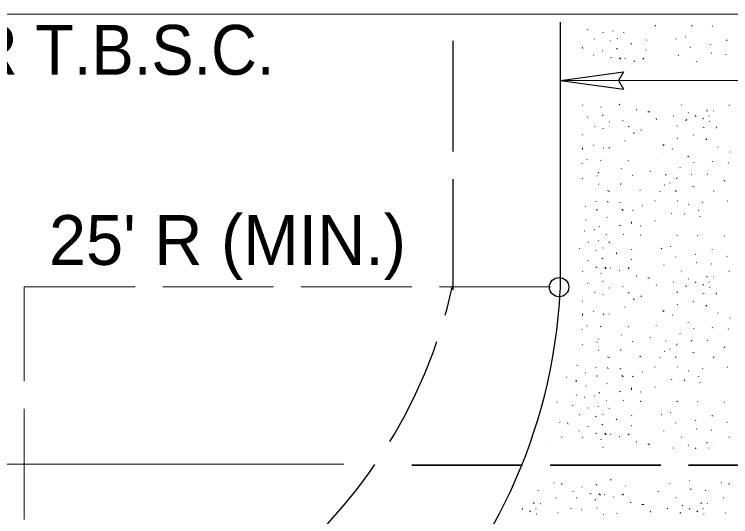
# Model space of a CAD drawing. Extents: x 328 to 697, y 421 to 687.
# Drawn here: x 393.59 to 412.99, y 494.47 to 508.08 of the extents above; entities that cross this region are included whole.
import ezdxf

# ---------------------------------------------------------------- set-up
doc = ezdxf.new("R2010")
doc.units = 0
doc.header["$LTSCALE"] = 0.5
doc.linetypes.add('LONG_DASHED', pattern=[7.5, 6, -1.5])
doc.layers.add('1', color=7, linetype='Continuous', lineweight=13)

msp = doc.modelspace()

# ---------------------------------------------------------------- linework, layer by layer
at = {"layer": '1'}
for p, q in [((389.6936, 508.0833), (415.2822, 508.0833)), ((410.9516, 507.7635), (410.9578, 507.7881)), ((411.9368, 507.7635), (411.9493, 507.7759)), ((412.4909, 507.7573), (412.5033, 507.7698)), ((409.1031, 507.6589), (409.1155, 507.6713)), ((409.528, 507.585), (409.5403, 507.5974)), ((409.8112, 507.6218), (409.7988, 507.6342)), ((410.1067, 507.5787), (410.0943, 507.591)), ((409.3063, 507.4062), (409.294, 507.4185)), ((409.7434, 507.357), (409.7311, 507.3694)), ((409.9405, 507.4187), (409.916, 507.4311)), ((410.7054, 507.3818), (410.7178, 507.3942)), ((411.5119, 507.4065), (411.5243, 507.4189)), ((411.7583, 507.4618), (411.7707, 507.4742)), ((412.8851, 507.3756), (412.8975, 507.3879)), ((408.9863, 507.1539), (408.9677, 507.1908)), ((409.9036, 507.1356), (409.9282, 507.1539)), ((410.2929, 507.2709), (410.3114, 507.2957)), ((411.8999, 507.1908), (411.9061, 507.1848)), ((412.4478, 507.2523), (412.4354, 507.2648)), ((409.2878, 506.969), (409.2754, 506.9814)), ((409.5218, 507.0863), (409.5342, 507.0986)), ((410.7054, 507.111), (410.6993, 507.1232)), ((411.5736, 506.9633), (411.586, 506.9756)), ((412.4664, 507.0248), (412.4788, 507.0371)), ((412.8728, 506.9876), (412.8603, 507)), ((409.7682, 506.9139), (409.7373, 506.9015)), ((410.0206, 506.8646), (409.9837, 506.9078)), ((410.1376, 506.8768), (410.1253, 506.8892)), ((410.3853, 506.8091), (410.3729, 506.8214)), ((410.6438, 506.8953), (410.613, 506.8646)), ((412.0723, 506.7967), (412.0598, 506.8091)), ((422.9422, 506.2908), (408.3864, 506.2908)), ((408.9898, 505.6162), (408.9774, 505.6286)), ((409.9888, 505.6348), (409.9763, 505.6472)), ((411.6757, 505.6224), (411.6633, 505.6348)), ((412.9502, 505.6164), (412.9563, 505.6349)), ((409.4884, 505.5607), (409.4761, 505.5731)), ((410.432, 505.4993), (410.4566, 505.4993)), ((410.7523, 505.4438), (410.8014, 505.4377)), ((411.8543, 505.4071), (411.8419, 505.4193)), ((412.3591, 505.4624), (412.3529, 505.4932)), ((412.5314, 505.4686), (412.5254, 505.4624)), ((409.1253, 505.2899), (409.1128, 505.3023)), ((409.5378, 505.3453), (409.5253, 505.3576)), ((410.0686, 505.1977), (410.081, 505.21)), ((410.9862, 505.2346), (410.9799, 505.2593)), ((411.4356, 505.3271), (411.448, 505.3394)), ((411.805, 505.2286), (411.7743, 505.21)), ((412.0513, 505.3085), (412.039, 505.3394)), ((412.2607, 505.247), (412.2421, 505.2655)), ((412.4023, 505.3271), (412.4147, 505.3333)), ((412.4207, 505.1793), (412.433, 505.1917)), ((409.3099, 505.0439), (409.3223, 505.0563)), ((409.7163, 505.1605), (409.7039, 505.1729)), ((410.2226, 505.0315), (410.2473, 505.0499)), ((411.5526, 505.0497), (411.5403, 505.0621)), ((412.2728, 505.0192), (412.2421, 505.0253)), ((412.6115, 505.0377), (412.6053, 505.0008)), ((408.9713, 504.8098), (408.9837, 504.8223)), ((409.5316, 504.9822), (409.5439, 504.9946)), ((410.3827, 504.8406), (410.3643, 504.8838)), ((410.5613, 504.9453), (410.586, 504.9514)), ((411.9773, 504.8037), (411.9898, 504.8161)), ((410.1365, 504.6496), (410.1241, 504.6619)), ((411.5586, 504.7173), (411.5463, 504.7296)), ((412.3529, 504.7053), (412.3222, 504.6805)), ((408.9837, 504.465), (408.9837, 504.4219)), ((409.2792, 504.5328), (409.2915, 504.5451)), ((409.5439, 504.4527), (409.5563, 504.465)), ((409.7101, 504.4587), (409.6977, 504.471)), ((411.1584, 504.5328), (411.1954, 504.5575)), ((411.4233, 504.4279), (411.4108, 504.4403)), ((412.6547, 504.4836), (412.6485, 504.4958)), ((411.8358, 504.225), (411.8482, 504.2374)), ((412.9809, 504.3478), (412.9686, 504.3602)), ((408.9651, 504.0401), (408.9774, 504.0525)), ((409.1068, 504.1386), (409.0945, 504.1509)), ((409.4701, 504.1202), (409.4824, 504.1326)), ((410.2163, 504.114), (410.2288, 504.1263)), ((410.9799, 504.1449), (410.9799, 504.1509)), ((412.0021, 504.0585), (411.9898, 504.0708)), ((412.5069, 504.0893), (412.4945, 504.1016)), ((412.9256, 504.0525), (412.938, 504.0648)), ((410.0378, 503.8922), (410.0255, 503.9045)), ((410.8136, 503.8247), (410.826, 503.837)), ((411.6265, 503.9229), (411.6141, 503.9353)), ((408.9713, 503.6278), (408.9837, 503.6402)), ((409.3654, 503.7017), (409.3776, 503.7138)), ((409.4086, 503.7815), (409.4209, 503.7939)), ((410.3458, 503.7137), (410.3334, 503.726)), ((411.2323, 503.7263), (411.2448, 503.7386)), ((411.5278, 503.6216), (411.5464, 503.6585)), ((411.9404, 503.7323), (411.928, 503.7446)), ((412.3591, 503.7386), (412.3715, 503.751)), ((409.4146, 503.4738), (409.4269, 503.4862)), ((410.0133, 503.4738), (410.0195, 503.4984)), ((411.1954, 503.4491), (411.2078, 503.4614)), ((411.3555, 503.5044), (411.3432, 503.5168)), ((412.8148, 503.5599), (412.8393, 503.5784)), ((409.7163, 503.2829), (409.6609, 503.3075)), ((410.5367, 503.3075), (410.549, 503.3198)), ((411.0846, 503.2766), (411.0722, 503.2889)), ((411.5217, 503.2829), (411.4971, 503.3075)), ((412.0021, 503.4121), (411.9712, 503.4183)), ((412.5498, 503.3015), (412.5191, 503.2891)), ((409.0637, 502.8623), (409.0513, 502.8747)), ((409.3531, 503.0039), (409.3407, 503.0163)), ((409.6793, 502.9795), (409.6609, 503.0165)), ((410.0071, 502.9732), (409.9948, 502.9855)), ((410.5982, 502.8873), (410.6105, 502.8997)), ((410.9492, 503.0225), (410.9368, 503.0348)), ((411.5648, 503.0225), (411.5524, 503.0348)), ((411.8482, 502.918), (411.8605, 502.9304)), ((412.2421, 502.9793), (412.2298, 502.9918)), ((412.9133, 503.0163), (412.9008, 503.0287)), ((409.3531, 502.7824), (409.3838, 502.7887)), ((410.0503, 502.801), (410.081, 502.7641)), ((410.3519, 502.7639), (410.3396, 502.7763)), ((411.3925, 502.684), (411.4048, 502.6963)), ((411.7495, 502.6653), (411.7372, 502.6776)), ((412.1189, 502.7641), (412.1313, 502.7764)), ((409.0759, 502.5053), (409.0635, 502.5177)), ((409.6486, 502.573), (409.6362, 502.5853)), ((410.9368, 502.4808), (410.9492, 502.4931)), ((412.1683, 502.5976), (412.1558, 502.6099)), ((409.4269, 502.3208), (409.4393, 502.3332)), ((409.9825, 502.3639), (410.0133, 502.3639)), ((410.3088, 502.4623), (410.3088, 502.413)), ((410.549, 502.3453), (410.5614, 502.3578)), ((409.0329, 502.2038), (409.0453, 502.2162)), ((409.3099, 502.2405), (409.2975, 502.2529)), ((409.6178, 502.1053), (409.6302, 502.1177)), ((410.0933, 502.1173), (410.081, 502.1297)), ((410.555, 502.0868), (410.5613, 502.1113)), ((411.5403, 502.0868), (411.5526, 502.0992)), ((412.0943, 502.0806), (412.1068, 502.0929)), ((409.1314, 501.9083), (409.1438, 501.9206)), ((409.4146, 501.945), (409.4022, 501.9573)), ((409.7101, 501.9018), (409.6977, 501.9143)), ((412.8148, 502.0684), (412.8272, 502.0808)), ((408.9098, 501.7293), (408.8974, 501.7418)), ((409.5439, 501.7419), (409.5193, 501.7543)), ((410.3088, 501.705), (410.3212, 501.7173)), ((411.1153, 501.7298), (411.1277, 501.7421)), ((411.3618, 501.785), (411.3741, 501.7974)), ((412.4885, 501.6988), (412.5009, 501.7112)), ((409.3468, 501.6803), (409.3345, 501.6926)), ((409.8963, 501.5942), (409.9148, 501.6189)), ((411.5033, 501.5141), (411.5095, 501.5081)), ((412.0513, 501.5756), (412.0388, 501.588)), ((412.8948, 501.5203), (412.9073, 501.5327)), ((409.1253, 501.4094), (409.1376, 501.4218)), ((409.507, 501.4588), (409.5316, 501.4772)), ((410.3088, 501.4342), (410.3027, 501.4464)), ((412.0698, 501.3479), (412.0822, 501.3603)), ((412.4762, 501.3108), (412.4638, 501.3232)), ((408.9898, 501.1138), (408.9774, 501.1261)), ((409.3716, 501.2371), (409.3407, 501.2248)), ((409.624, 501.1878), (409.5871, 501.2309)), ((409.741, 501.2), (409.7287, 501.2123)), ((409.9888, 501.1323), (409.9763, 501.1447)), ((410.2471, 501.2186), (410.2163, 501.1878)), ((411.177, 501.2864), (411.1894, 501.2988)), ((411.6757, 501.1199), (411.6633, 501.1323)), ((412.9502, 501.1139), (412.9563, 501.1325)), ((409.4884, 501.0583), (409.4761, 501.0706)), ((410.432, 500.9969), (410.4566, 500.9969)), ((410.7523, 500.9414), (410.8014, 500.9353)), ((412.3591, 500.96), (412.3529, 500.9908)), ((412.5314, 500.9662), (412.5254, 500.96)), ((409.1253, 500.7874), (409.1128, 500.7998)), ((409.5378, 500.8428), (409.5253, 500.8552)), ((410.9862, 500.7322), (410.9799, 500.7569)), ((411.4356, 500.8246), (411.448, 500.8369)), ((411.805, 500.7262), (411.7743, 500.7076)), ((411.8543, 500.9047), (411.8419, 500.9168)), ((412.0513, 500.806), (412.039, 500.8369)), ((412.2607, 500.7445), (412.2421, 500.7631)), ((412.4023, 500.8246), (412.4147, 500.8308)), ((409.3099, 500.5414), (409.3223, 500.5538)), ((409.7163, 500.6581), (409.7039, 500.6704)), ((410.0686, 500.6952), (410.081, 500.7076)), ((410.2226, 500.5291), (410.2473, 500.5474)), ((411.5526, 500.5473), (411.5403, 500.5596)), ((412.4207, 500.6768), (412.433, 500.6892)), ((412.6115, 500.5353), (412.6053, 500.4983)), ((409.5316, 500.4798), (409.5439, 500.4921)), ((410.3827, 500.3382), (410.3643, 500.3813)), ((410.5613, 500.4428), (410.586, 500.449)), ((412.2728, 500.5167), (412.2421, 500.5228)), ((408.9713, 500.3074), (408.9837, 500.3198)), ((410.1365, 500.1471), (410.1241, 500.1594)), ((411.5586, 500.2148), (411.5463, 500.2272)), ((411.9773, 500.3013), (411.9898, 500.3136)), ((412.3529, 500.2028), (412.3222, 500.178)), ((408.9837, 499.9626), (408.9837, 499.9194)), ((409.2792, 500.0303), (409.2915, 500.0427)), ((409.5439, 499.9502), (409.5563, 499.9626)), ((409.7101, 499.9562), (409.6977, 499.9686)), ((411.1584, 500.0303), (411.1954, 500.055)), ((412.6547, 499.9812), (412.6485, 499.9933)), ((411.4233, 499.9254), (411.4108, 499.9378)), ((412.9809, 499.8453), (412.9686, 499.8578)), ((409.1068, 499.6361), (409.0945, 499.6485)), ((409.4701, 499.6178), (409.4824, 499.6301)), ((410.2163, 499.6115), (410.2288, 499.6239)), ((410.9799, 499.6425), (410.9799, 499.6485)), ((411.8358, 499.7226), (411.8482, 499.7349)), ((412.0021, 499.556), (411.9898, 499.5684)), ((412.5069, 499.5868), (412.4945, 499.5992)), ((412.9256, 499.55), (412.938, 499.5624)), ((408.9651, 499.5377), (408.9774, 499.55)), ((410.0378, 499.3897), (410.0255, 499.4021)), ((411.6265, 499.4204), (411.6141, 499.4328)), ((409.3654, 499.1992), (409.3776, 499.2113)), ((409.4086, 499.2791), (409.4209, 499.2914)), ((410.3458, 499.2112), (410.3334, 499.2236)), ((410.8136, 499.3222), (410.826, 499.3346)), ((411.2323, 499.2238), (411.2448, 499.2362)), ((411.9404, 499.2298), (411.928, 499.2422)), ((412.3591, 499.2362), (412.3715, 499.2485)), ((408.9713, 499.1253), (408.9837, 499.1377)), ((409.4146, 498.9713), (409.4269, 498.9838)), ((410.0133, 498.9713), (410.0195, 498.9959)), ((411.3555, 499.0019), (411.3432, 499.0143)), ((411.5278, 499.1191), (411.5464, 499.1561)), ((412.8148, 499.0574), (412.8393, 499.076)), ((409.7163, 498.7805), (409.6609, 498.805)), ((410.5367, 498.805), (410.549, 498.8174)), ((411.0846, 498.7741), (411.0722, 498.7865)), ((411.1954, 498.9466), (411.2078, 498.959)), ((411.5217, 498.7805), (411.4971, 498.805)), ((412.0021, 498.9097), (411.9712, 498.9158)), ((412.5498, 498.799), (412.5191, 498.7867)), ((408.8421, 498.5632), (408.8297, 498.5755)), ((409.3531, 498.5014), (409.3407, 498.5138)), ((409.6793, 498.4771), (409.6609, 498.514)), ((410.0071, 498.4707), (409.9948, 498.4831)), ((410.5982, 498.3848), (410.6105, 498.3972)), ((410.9492, 498.52), (410.9368, 498.5324)), ((411.5648, 498.52), (411.5524, 498.5324)), ((411.8482, 498.4156), (411.8605, 498.4279)), ((412.2421, 498.4768), (412.2298, 498.4893)), ((412.9133, 498.5138), (412.9008, 498.5262)), ((408.5342, 498.243), (408.5465, 498.2554)), ((409.0637, 498.3598), (409.0513, 498.3723)), ((409.3531, 498.28), (409.3838, 498.2862)), ((410.0503, 498.2986), (410.081, 498.2616)), ((410.3519, 498.2614), (410.3396, 498.2738)), ((412.1189, 498.2616), (412.1313, 498.274)), ((408.8113, 498.1263), (408.8053, 498.1693)), ((409.0759, 498.0028), (409.0635, 498.0152)), ((409.6486, 498.0705), (409.6362, 498.0829)), ((411.3925, 498.1815), (411.4048, 498.1939)), ((411.7495, 498.1628), (411.7372, 498.1752)), ((412.1683, 498.0951), (412.1558, 498.1075)), ((409.4269, 497.8183), (409.4393, 497.8307)), ((409.9825, 497.8614), (410.0133, 497.8614)), ((410.3088, 497.9599), (410.3088, 497.9106)), ((410.549, 497.8429), (410.5614, 497.8553)), ((410.9368, 497.9783), (410.9492, 497.9907)), ((408.8173, 497.7564), (408.8049, 497.7688)), ((409.0329, 497.7013), (409.0453, 497.7137)), ((409.3099, 497.7381), (409.2975, 497.7504)), ((410.0933, 497.6148), (410.081, 497.6273)), ((408.2818, 497.5659), (408.2942, 497.5783)), ((408.7065, 497.4797), (408.7188, 497.492)), ((409.4146, 497.4425), (409.4022, 497.4549)), ((409.6178, 497.6028), (409.6302, 497.6153)), ((410.555, 497.5843), (410.5613, 497.6088)), ((411.5403, 497.5843), (411.5526, 497.5967)), ((412.0943, 497.5781), (412.1068, 497.5905)), ((412.8148, 497.5659), (412.8272, 497.5783)), ((408.9098, 497.2269), (408.8974, 497.2393)), ((409.1314, 497.4058), (409.1438, 497.4182)), ((409.5439, 497.2394), (409.5193, 497.2518)), ((409.7101, 497.3994), (409.6977, 497.4118)), ((411.1153, 497.2273), (411.1277, 497.2397)), ((411.3618, 497.2826), (411.3741, 497.2949)), ((409.3468, 497.1778), (409.3345, 497.1902)), ((409.8963, 497.0917), (409.9148, 497.1164)), ((410.3088, 497.2025), (410.3212, 497.2149)), ((412.0513, 497.0731), (412.0388, 497.0855)), ((412.4885, 497.1963), (412.5009, 497.2087)), ((408.3618, 497.0178), (408.3742, 497.0302)), ((408.5897, 496.9747), (408.5711, 497.0116)), ((409.1253, 496.907), (409.1376, 496.9193)), ((409.507, 496.9563), (409.5316, 496.9747)), ((410.3088, 496.9318), (410.3027, 496.9439)), ((411.5033, 497.0116), (411.5095, 497.0056)), ((412.0698, 496.8455), (412.0822, 496.8578)), ((412.8948, 497.0178), (412.9073, 497.0302)), ((408.8912, 496.7898), (408.8788, 496.8022)), ((409.3716, 496.7347), (409.3407, 496.7223)), ((409.624, 496.6853), (409.5871, 496.7285)), ((409.741, 496.6975), (409.7287, 496.7099)), ((410.2471, 496.7161), (410.2163, 496.6853)), ((411.177, 496.784), (411.1894, 496.7963)), ((412.4762, 496.8083), (412.4638, 496.8208)), ((407.9984, 496.4637), (407.9924, 496.4575)), ((408.4172, 496.6114), (408.4233, 496.63)), ((408.9898, 496.6113), (408.9774, 496.6237)), ((409.4884, 496.5558), (409.4761, 496.5682)), ((409.9888, 496.6298), (409.9763, 496.6422)), ((410.432, 496.4944), (410.4566, 496.4944)), ((411.6757, 496.6174), (411.6633, 496.6298)), ((412.3591, 496.4575), (412.3529, 496.4883)), ((412.5314, 496.4637), (412.5254, 496.4575)), ((412.9502, 496.6114), (412.9563, 496.63)), ((409.5361, 496.342), (409.5253, 496.3527)), ((410.7523, 496.4389), (410.8014, 496.4328)), ((411.4356, 496.3221), (411.448, 496.3345)), ((411.8543, 496.4022), (411.8419, 496.4143)), ((412.0513, 496.3036), (412.039, 496.3345)), ((412.4023, 496.3221), (412.4147, 496.3283)), ((402.5143, 495.8921), (386.6293, 495.8921)), ((408.2019, 495.3809), (408.2143, 495.3933)), ((408.4298, 495.3378), (408.4112, 495.3747)), ((409.3471, 495.3193), (409.3716, 495.3378)), ((409.7363, 495.4548), (409.7549, 495.4795)), ((410.1488, 495.2948), (410.1427, 495.307)), ((411.3433, 495.3747), (411.3495, 495.3687)), ((411.8913, 495.4362), (411.8789, 495.4486)), ((412.7349, 495.3809), (412.7473, 495.3933)), ((412.9628, 495.3378), (412.9442, 495.3747)), ((407.7832, 495.1714), (407.7708, 495.1838)), ((408.7313, 495.1528), (408.7188, 495.1653)), ((408.9653, 495.2701), (408.9777, 495.2824)), ((409.2117, 495.0978), (409.1808, 495.0853)), ((411.0171, 495.1471), (411.0294, 495.1594)), ((411.9098, 495.2086), (411.9223, 495.2209)), ((412.3162, 495.1714), (412.3038, 495.1838)), ((408.2572, 494.9745), (408.2634, 494.9931)), ((408.8298, 494.9743), (408.8175, 494.9868)), ((409.3285, 494.9188), (409.3161, 494.9313)), ((409.4641, 495.0484), (409.4271, 495.0915)), ((409.5811, 495.0606), (409.5687, 495.073)), ((409.8288, 494.9929), (409.8164, 495.0053)), ((410.0872, 495.0792), (410.0564, 495.0484)), ((411.5157, 494.9805), (411.5033, 494.9929)), ((412.7903, 494.9745), (412.7964, 494.9931)), ((407.6662, 494.8206), (407.6599, 494.8513)), ((407.8385, 494.8268), (407.8325, 494.8206)), ((409.3778, 494.7034), (409.3654, 494.7158)), ((410.2721, 494.8575), (410.2967, 494.8575)), ((410.5923, 494.802), (410.6415, 494.7958)), ((411.6944, 494.7653), (411.682, 494.7774)), ((412.1992, 494.8206), (412.193, 494.8513)), ((412.3715, 494.8268), (412.3655, 494.8206)), ((407.3583, 494.6667), (407.3461, 494.6976)), ((407.5677, 494.6051), (407.5492, 494.6237)), ((407.7093, 494.6852), (407.7217, 494.6914)), ((407.7277, 494.5374), (407.74, 494.5498)), ((408.3249, 494.568), (408.3125, 494.5803)), ((408.6636, 494.6852), (408.6759, 494.6976)), ((408.9653, 494.6481), (408.9529, 494.6604)), ((409.5563, 494.5187), (409.5439, 494.5311)), ((409.9087, 494.5558), (409.921, 494.5682)), ((410.8262, 494.5928), (410.82, 494.6175)), ((411.2757, 494.6852), (411.288, 494.6976)), ((411.6451, 494.5868), (411.6143, 494.5682)), ((411.8913, 494.6667), (411.8791, 494.6976)), ((412.1008, 494.6051), (412.0822, 494.6237)), ((412.2423, 494.6852), (412.2547, 494.6914)), ((412.2607, 494.5374), (412.2731, 494.5498)), ((412.8579, 494.568), (412.8456, 494.5803))]:
    msp.add_line(p, q, dxfattribs=at)
at = {"layer": '1', "lineweight": 25}
for p, q in [((408.3864, 500.6156), (408.3864, 507.8733)), ((408.3864, 506.2908), (410.0894, 506.5248)), ((408.3864, 506.2908), (410.0894, 506.0568))]:
    msp.add_line(p, q, dxfattribs=at)
at = {"layer": '1', "linetype": 'LONG_DASHED', "lineweight": 25}
msp.add_line((405.4753, 500.6156), (405.4753, 507.5803), dxfattribs=at)
at = {"layer": '1', "linetype": 'LONG_DASHED'}
for p, q in [((393.8564, 486.8943), (393.8564, 500.6988)), ((393.8606, 500.6988), (408.3864, 500.6988))]:
    msp.add_line(p, q, dxfattribs=at)
at = {"layer": '1', "linetype": 'LONG_DASHED', "lineweight": 35}
msp.add_line((404.3542, 495.8671), (426.8535, 495.8671), dxfattribs=at)
at = {"layer": '1', "lineweight": 25}
msp.add_lwpolyline([(410.0894, 506.5248), (409.9577, 506.2883), (410.0894, 506.0568)], dxfattribs=at)
msp.add_circle((408.347, 500.6898), 0.262, dxfattribs=at)
at = {"layer": '1', "linetype": 'LONG_DASHED', "lineweight": 25}
msp.add_ellipse((391.6842, 503.6979), major_axis=(-14.103, 0), ratio=0.98822, start_param=1.5325007, end_param=2.9265241, dxfattribs=at)
at = {"layer": '1', "lineweight": 25}
msp.add_ellipse((393.8427, 501.3643), major_axis=(0, -14.6411), ratio=0.994172, start_param=0, end_param=1.5189109, dxfattribs=at)

# ---------------------------------------------------------------- texts
at = {"layer": '1', "width": 0.95}
msp.add_text('OR T.B.S.C.', height=1.35, dxfattribs=at).set_placement((391.1055, 506.4459))
at = {"layer": '1'}
msp.add_text("25' R (MIN.)", height=1.35, dxfattribs=at).set_placement((394.5263, 501.2921))

doc.saveas('drawing.dxf')
